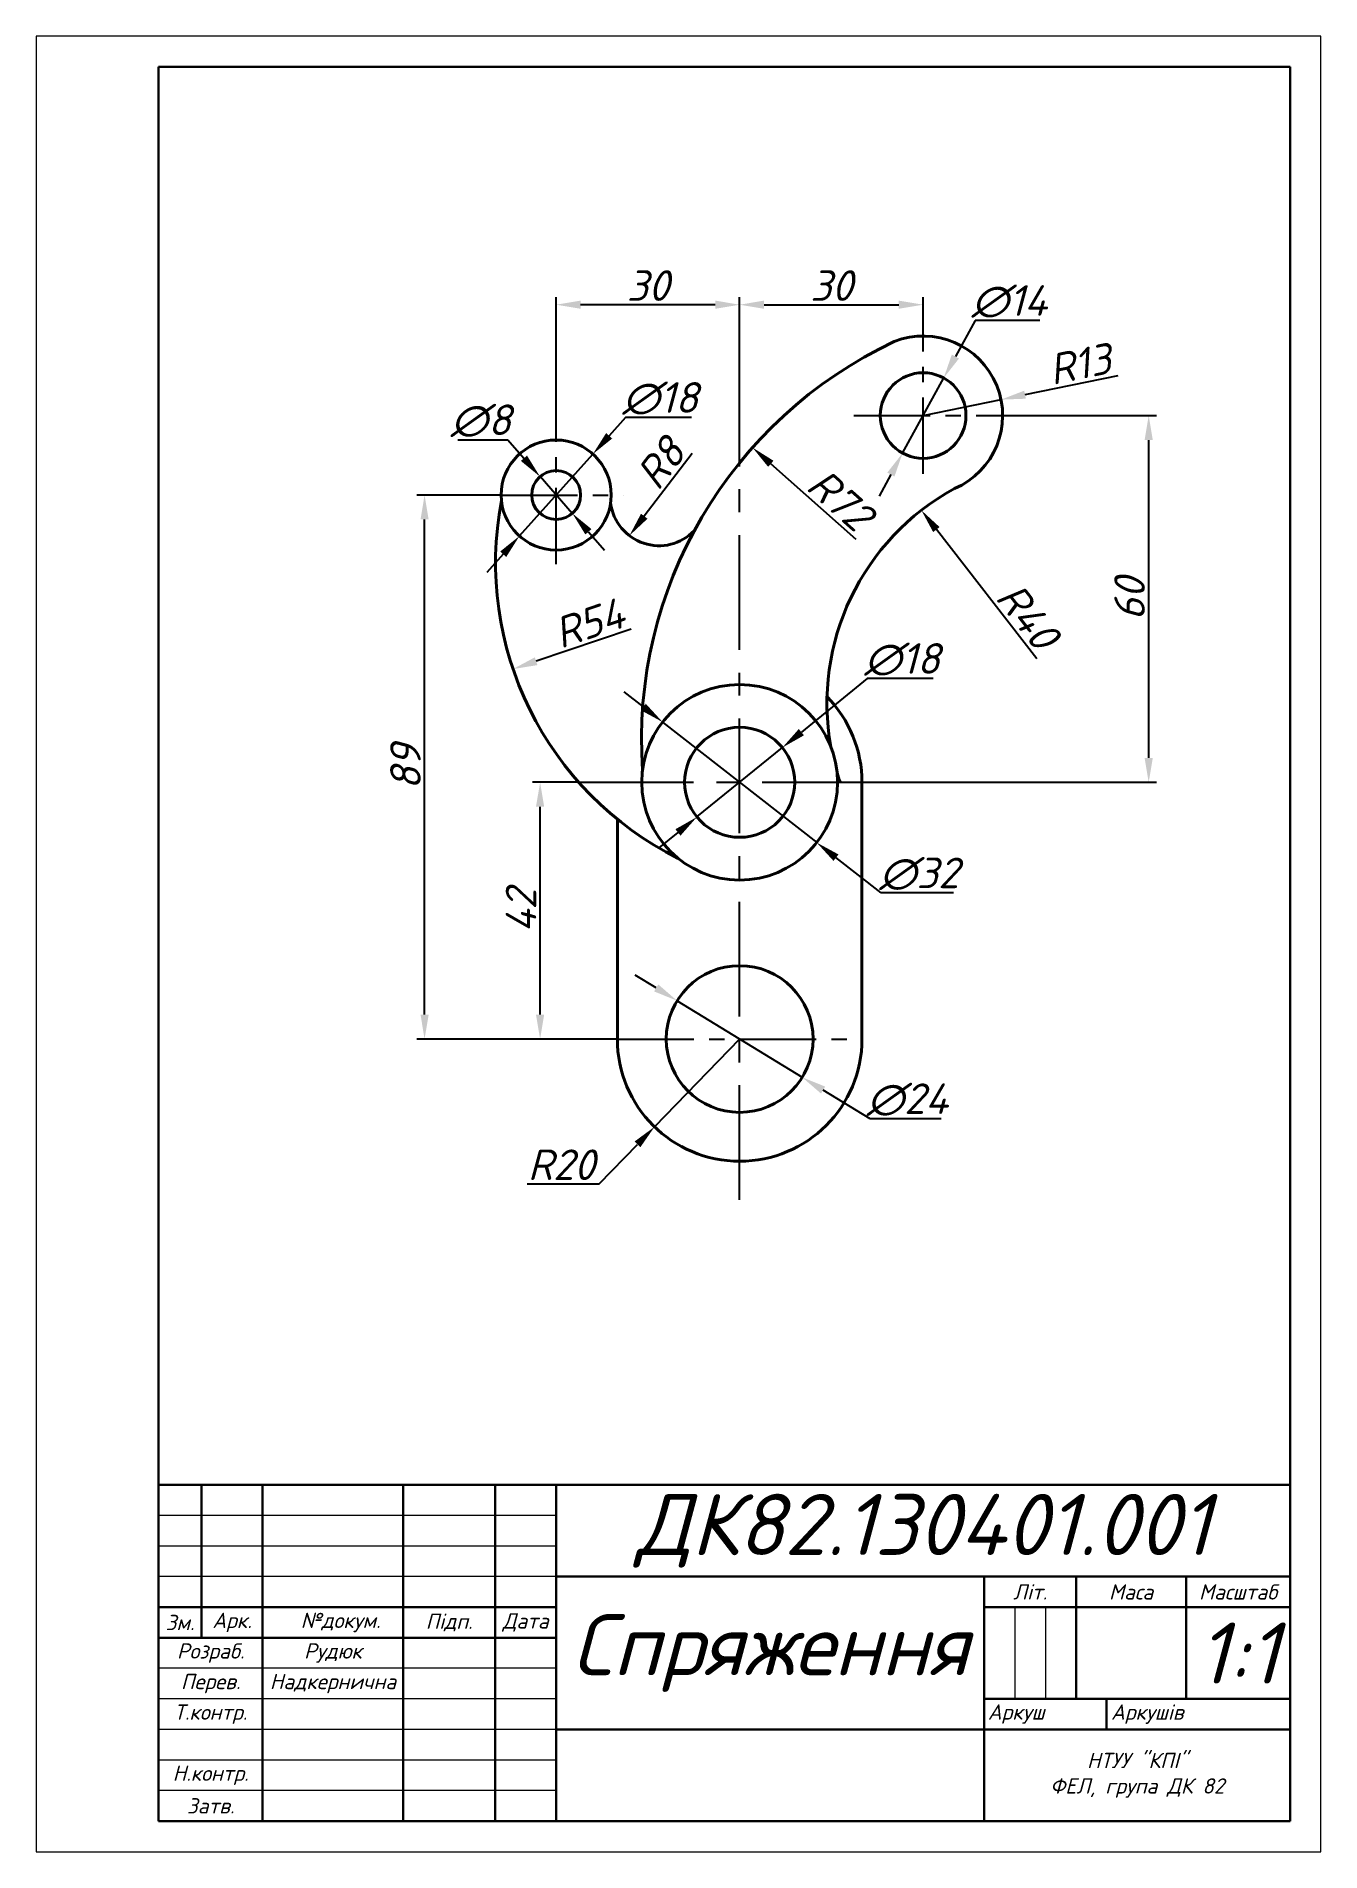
# Model space of a CAD drawing. Header units: inches. Extents: x 210 to 420, y 0 to 297.
import ezdxf

# ---------------------------------------------------------------- set-up
doc = ezdxf.new("R2010")
doc.units = ezdxf.units.IN
doc.header["$MEASUREMENT"] = 0
doc.linetypes.add('осевая', pattern=[2, 1.25, -0.25, 0.25, -0.25])
doc.layers.get('0').update_dxf_attribs({"color": 231, "lineweight": 15})
doc.layers.add('Осевая', color=1, linetype='осевая')
doc.layers.add('Размеры', color=3, linetype='Continuous')
for name, color, linetype, lineweight in [('Основная', 201, 'Continuous', 40), ('Основные линии', 7, 'Continuous', 30), ('Текст', 1, 'Continuous', 15), ('Тонкие линии', 7, 'Continuous', 15)]:
    doc.layers.add(name, color=color, linetype=linetype, lineweight=lineweight)
doc.styles.add('ГОСТ', font='isocpeui.ttf')
doc.styles.add('Гост большо', font='isocpeui.ttf', dxfattribs={"height": 10})
doc.dimstyles.new('ГОСТ', dxfattribs={"dimtxt": 5, "dimasz": 4, "dimexe": 1.25, "dimexo": 0, "dimtad": 1, "dimtih": 1, "dimtoh": 1, "dimtxsty": 'ГОСТ', "dimcen": 2.5, "dimadec": 0, "dimazin": 0, "dimtfac": 1, "dimtmove": 0, "dimatfit": 3, "dimfxl": 1, "dimarcsym": 0})
doc.dimstyles.new('Копия ГОСТ', dxfattribs={"dimtxt": 5, "dimasz": 4, "dimexe": 1.25, "dimexo": 0, "dimtad": 1, "dimtxsty": 'ГОСТ', "dimcen": 2.5, "dimadec": 0, "dimazin": 0, "dimtfac": 1, "dimtmove": 0, "dimatfit": 3, "dimfxl": 1, "dimarcsym": 0})

# ---------------------------------------------------------------- blocks, each defined once
blk = doc.blocks.new('*D7')
at = {"layer": 'Defpoints', "color": 0, "transparency": 16777216}
for p in [(301, 228.66), (289, 215.25)]:
    blk.add_point(p, dxfattribs=at)
at = {"layer": 'Размеры', "color": 0, "lineweight": -2, "transparency": 16777216}
for p, q in [((306.33, 234.62), (303.67, 231.64)), ((317.1, 234.62), (306.33, 234.62)), ((289, 215.25), (301, 228.66)), ((286.33, 212.27), (283.67, 209.28))]:
    blk.add_line(p, q, dxfattribs=at)
at = {"layer": 'Размеры', "color": 0, "transparency": 16777216}
for points in [[(303.17, 232.09), (304.16, 231.2), (301, 228.66)], [(285.84, 212.71), (286.83, 211.82), (289, 215.25)]]:
    blk.add_solid(points, dxfattribs=at)
at = {"layer": 'Размеры', "color": 0, "transparency": 16777216, "insert": (312.03, 237.75), "char_height": 5, "attachment_point": 5, "style": 'ГОСТ'}
blk.add_mtext('∅18', dxfattribs=at)
blk = doc.blocks.new('*D8')
at = {"layer": 'Defpoints', "color": 0, "transparency": 16777216}
for p in [(292.36, 224.96), (297.64, 218.95)]:
    blk.add_point(p, dxfattribs=at)
at = {"layer": 'Размеры', "color": 0, "lineweight": -2, "transparency": 16777216}
for p, q in [((278.92, 230.98), (287.09, 230.98)), ((287.09, 230.98), (289.73, 227.97)), ((297.64, 218.95), (292.36, 224.96)), ((300.27, 215.94), (302.91, 212.93))]:
    blk.add_line(p, q, dxfattribs=at)
at = {"layer": 'Размеры', "color": 0, "transparency": 16777216}
for points in [[(290.23, 228.41), (289.23, 227.53), (292.36, 224.96)], [(300.77, 216.38), (299.77, 215.5), (297.64, 218.95)]]:
    blk.add_solid(points, dxfattribs=at)
at = {"layer": 'Размеры', "color": 0, "transparency": 16777216, "insert": (282.69, 234.1), "char_height": 5, "attachment_point": 5, "style": 'ГОСТ'}
blk.add_mtext('∅8', dxfattribs=at)
blk = doc.blocks.new('*D1')
at = {"layer": 'Defpoints', "color": 0, "transparency": 16777216}
for p in [(292.37, 174.95), (298.67, 174.95), (304.97, 132.95)]:
    blk.add_point(p, dxfattribs=at)
at = {"layer": 'Размеры', "color": 0, "lineweight": -2, "transparency": 16777216}
for p, q in [((298.67, 174.95), (291.12, 174.95)), ((292.37, 136.95), (292.37, 170.95)), ((304.97, 132.95), (291.12, 132.95))]:
    blk.add_line(p, q, dxfattribs=at)
at = {"layer": 'Размеры', "color": 0, "transparency": 16777216}
for points in [[(291.7, 170.95), (293.04, 170.95), (292.37, 174.95)], [(291.7, 136.95), (293.04, 136.95), (292.37, 132.95)]]:
    blk.add_solid(points, dxfattribs=at)
at = {"layer": 'Размеры', "color": 0, "transparency": 16777216, "insert": (289.25, 153.95), "char_height": 5, "attachment_point": 5, "rotation": 90, "style": 'ГОСТ'}
blk.add_mtext('42', dxfattribs=at)
blk = doc.blocks.new('*D2')
at = {"layer": 'Defpoints', "color": 0, "transparency": 16777216}
for p in [(273.48, 221.95), (286.01, 221.95), (304.97, 132.95)]:
    blk.add_point(p, dxfattribs=at)
at = {"layer": 'Размеры', "color": 0, "lineweight": -2, "transparency": 16777216}
for p, q in [((286.01, 221.95), (272.23, 221.95)), ((273.48, 136.95), (273.48, 217.95)), ((304.97, 132.95), (272.23, 132.95))]:
    blk.add_line(p, q, dxfattribs=at)
at = {"layer": 'Размеры', "color": 0, "transparency": 16777216}
for points in [[(272.82, 217.95), (274.15, 217.95), (273.48, 221.95)], [(272.82, 136.95), (274.15, 136.95), (273.48, 132.95)]]:
    blk.add_solid(points, dxfattribs=at)
at = {"layer": 'Размеры', "color": 0, "transparency": 16777216, "insert": (270.36, 177.45), "char_height": 5, "attachment_point": 5, "rotation": 90, "style": 'ГОСТ'}
blk.add_mtext('89', dxfattribs=at)
blk = doc.blocks.new('*D9')
at = {"layer": 'Defpoints', "color": 0, "transparency": 16777216}
for p in [(355, 234.95), (367.74, 237.56)]:
    blk.add_point(p, dxfattribs=at)
at = {"layer": 'Размеры', "color": 0, "lineweight": -2, "transparency": 16777216}
for p, q in [((386.86, 241.48), (371.65, 238.37)), ((355, 234.95), (367.74, 237.56))]:
    blk.add_line(p, q, dxfattribs=at)
at = {"layer": 'Размеры', "color": 0, "transparency": 16777216}
blk.add_solid([(371.52, 239.02), (371.79, 237.71), (367.74, 237.56)], dxfattribs=at)
at = {"layer": 'Размеры', "color": 0, "transparency": 16777216, "insert": (380.59, 243.39), "char_height": 5, "attachment_point": 5, "rotation": 11.5787, "style": 'ГОСТ'}
blk.add_mtext('R13', dxfattribs=at)
blk = doc.blocks.new('*D3')
at = {"layer": 'Defpoints', "color": 0, "transparency": 16777216}
for p in [(295, 253.09), (295, 230.95), (325, 227.18)]:
    blk.add_point(p, dxfattribs=at)
at = {"layer": 'Размеры', "color": 0, "lineweight": -2, "transparency": 16777216}
for p, q in [((295, 230.95), (295, 254.34)), ((321, 253.09), (299, 253.09)), ((325, 227.18), (325, 254.34))]:
    blk.add_line(p, q, dxfattribs=at)
at = {"layer": 'Размеры', "color": 0, "transparency": 16777216}
for points in [[(299, 253.76), (299, 252.42), (295, 253.09)], [(321, 253.76), (321, 252.42), (325, 253.09)]]:
    blk.add_solid(points, dxfattribs=at)
at = {"layer": 'Размеры', "color": 0, "transparency": 16777216, "insert": (310, 256.22), "char_height": 5, "attachment_point": 5, "style": 'ГОСТ'}
blk.add_mtext('30', dxfattribs=at)
blk = doc.blocks.new('*D4')
at = {"layer": 'Defpoints', "color": 0, "transparency": 16777216}
for p in [(355, 253.09), (355, 247.95), (325, 227.16)]:
    blk.add_point(p, dxfattribs=at)
at = {"layer": 'Размеры', "color": 0, "lineweight": -2, "transparency": 16777216}
for p, q in [((325, 227.16), (325, 254.34)), ((329, 253.09), (351, 253.09)), ((355, 247.95), (355, 254.34))]:
    blk.add_line(p, q, dxfattribs=at)
at = {"layer": 'Размеры', "color": 0, "transparency": 16777216}
for points in [[(329, 253.76), (329, 252.42), (325, 253.09)], [(351, 253.76), (351, 252.42), (355, 253.09)]]:
    blk.add_solid(points, dxfattribs=at)
at = {"layer": 'Размеры', "color": 0, "transparency": 16777216, "insert": (340, 256.22), "char_height": 5, "attachment_point": 5, "style": 'ГОСТ'}
blk.add_mtext('30', dxfattribs=at)
blk = doc.blocks.new('*D5')
at = {"layer": 'Defpoints', "color": 0, "transparency": 16777216}
for p in [(339.08, 210.81), (287.94, 193.48)]:
    blk.add_point(p, dxfattribs=at)
at = {"layer": 'Размеры', "color": 0, "lineweight": -2, "transparency": 16777216}
blk.add_line((307.24, 200.02), (291.73, 194.77), dxfattribs=at)
at = {"layer": 'Размеры', "color": 0, "transparency": 16777216}
blk.add_solid([(291.51, 195.4), (291.94, 194.13), (287.94, 193.48)], dxfattribs=at)
at = {"layer": 'Размеры', "color": 0, "transparency": 16777216, "insert": (300.37, 200.99), "char_height": 5, "attachment_point": 5, "rotation": 18.7169, "style": 'ГОСТ'}
blk.add_mtext('R54', dxfattribs=at)
blk = doc.blocks.new('*D10')
at = {"layer": 'Defpoints', "color": 0, "transparency": 16777216}
for p in [(354.71, 219.46), (379.27, 187.89)]:
    blk.add_point(p, dxfattribs=at)
at = {"layer": 'Размеры', "color": 0, "lineweight": -2, "transparency": 16777216}
blk.add_line((373.61, 195.17), (357.17, 216.3), dxfattribs=at)
at = {"layer": 'Размеры', "color": 0, "transparency": 16777216}
blk.add_solid([(357.69, 216.71), (356.64, 215.89), (354.71, 219.46)], dxfattribs=at)
at = {"layer": 'Размеры', "color": 0, "transparency": 16777216, "insert": (372.11, 202.18), "char_height": 5, "attachment_point": 5, "rotation": 307.8738, "style": 'ГОСТ'}
blk.add_mtext('R40', dxfattribs=at)
blk = doc.blocks.new('*D11')
at = {"layer": 'Defpoints', "color": 0, "transparency": 16777216}
for p in [(327.1, 229.72), (380.95, 181.92)]:
    blk.add_point(p, dxfattribs=at)
at = {"layer": 'Размеры', "color": 0, "lineweight": -2, "transparency": 16777216}
blk.add_line((344.03, 214.69), (330.09, 227.06), dxfattribs=at)
at = {"layer": 'Размеры', "color": 0, "transparency": 16777216}
blk.add_solid([(330.53, 227.56), (329.65, 226.57), (327.1, 229.72)], dxfattribs=at)
at = {"layer": 'Размеры', "color": 0, "transparency": 16777216, "insert": (341.42, 221.22), "char_height": 5, "attachment_point": 5, "rotation": 318.4076, "style": 'ГОСТ'}
blk.add_mtext('R72', dxfattribs=at)
blk = doc.blocks.new('*D12')
at = {"layer": 'Defpoints', "color": 0, "transparency": 16777216}
for p in [(325, 132.95), (311.08, 118.59)]:
    blk.add_point(p, dxfattribs=at)
at = {"layer": 'Размеры', "color": 0, "lineweight": -2, "transparency": 16777216}
for p, q in [((325, 132.95), (311.08, 118.59)), ((302.03, 109.26), (308.29, 115.72)), ((290.26, 109.26), (302.03, 109.26))]:
    blk.add_line(p, q, dxfattribs=at)
at = {"layer": 'Размеры', "color": 0, "transparency": 16777216}
blk.add_solid([(307.82, 116.19), (308.77, 115.26), (311.08, 118.59)], dxfattribs=at)
at = {"layer": 'Размеры', "color": 0, "transparency": 16777216, "insert": (295.83, 112.39), "char_height": 5, "attachment_point": 5, "style": 'ГОСТ'}
blk.add_mtext('R20', dxfattribs=at)
blk = doc.blocks.new('*D13')
at = {"layer": 'Defpoints', "color": 0, "transparency": 16777216}
for p in [(314.77, 139.22), (335.23, 126.69)]:
    blk.add_point(p, dxfattribs=at)
at = {"layer": 'Размеры', "color": 0, "lineweight": -2, "transparency": 16777216}
for p, q in [((311.35, 141.31), (307.94, 143.4)), ((314.77, 139.22), (335.23, 126.69)), ((346.32, 119.9), (338.65, 124.6)), ((357.93, 119.9), (346.32, 119.9))]:
    blk.add_line(p, q, dxfattribs=at)
at = {"layer": 'Размеры', "color": 0, "transparency": 16777216}
for points in [[(311.7, 141.88), (311.01, 140.74), (314.77, 139.22)], [(338.99, 125.17), (338.3, 124.03), (335.23, 126.69)]]:
    blk.add_solid(points, dxfattribs=at)
at = {"layer": 'Размеры', "color": 0, "transparency": 16777216, "insert": (352.44, 123.03), "char_height": 5, "attachment_point": 5, "style": 'ГОСТ'}
blk.add_mtext('∅24', dxfattribs=at)
blk = doc.blocks.new('*D14')
at = {"layer": 'Defpoints', "color": 0, "transparency": 16777216}
for p in [(331.98, 180.63), (318.02, 169.28)]:
    blk.add_point(p, dxfattribs=at)
at = {"layer": 'Размеры', "color": 0, "lineweight": -2, "transparency": 16777216}
for p, q in [((345.87, 191.93), (335.09, 183.16)), ((356.64, 191.93), (345.87, 191.93)), ((318.02, 169.28), (331.98, 180.63)), ((314.91, 166.75), (311.81, 164.23))]:
    blk.add_line(p, q, dxfattribs=at)
at = {"layer": 'Размеры', "color": 0, "transparency": 16777216}
for points in [[(334.67, 183.67), (335.51, 182.64), (331.98, 180.63)], [(314.49, 167.27), (315.33, 166.23), (318.02, 169.28)]]:
    blk.add_solid(points, dxfattribs=at)
at = {"layer": 'Размеры', "color": 0, "transparency": 16777216, "insert": (351.57, 195.05), "char_height": 5, "attachment_point": 5, "style": 'ГОСТ'}
blk.add_mtext('∅18', dxfattribs=at)
blk = doc.blocks.new('*D15')
at = {"layer": 'Defpoints', "color": 0, "transparency": 16777216}
for p in [(312.4, 184.81), (337.6, 165.09)]:
    blk.add_point(p, dxfattribs=at)
at = {"layer": 'Размеры', "color": 0, "lineweight": -2, "transparency": 16777216}
for p, q in [((309.25, 187.28), (306.1, 189.74)), ((312.4, 184.81), (337.6, 165.09)), ((348.14, 156.85), (340.75, 162.63)), ((359.94, 156.85), (348.14, 156.85))]:
    blk.add_line(p, q, dxfattribs=at)
at = {"layer": 'Размеры', "color": 0, "transparency": 16777216}
for points in [[(309.66, 187.8), (308.84, 186.75), (312.4, 184.81)], [(341.16, 163.15), (340.34, 162.1), (337.6, 165.09)]]:
    blk.add_solid(points, dxfattribs=at)
at = {"layer": 'Размеры', "color": 0, "transparency": 16777216, "insert": (354.35, 159.97), "char_height": 5, "attachment_point": 5, "style": 'ГОСТ'}
blk.add_mtext('∅32', dxfattribs=at)
blk = doc.blocks.new('*D6')
at = {"layer": 'Defpoints', "color": 0, "transparency": 16777216}
for p in [(368, 234.95), (391.88, 234.95), (345, 174.95)]:
    blk.add_point(p, dxfattribs=at)
at = {"layer": 'Размеры', "color": 0, "lineweight": -2, "transparency": 16777216}
for p, q in [((368, 234.95), (393.13, 234.95)), ((391.88, 178.95), (391.88, 230.95)), ((345, 174.95), (393.13, 174.95))]:
    blk.add_line(p, q, dxfattribs=at)
at = {"layer": 'Размеры', "color": 0, "transparency": 16777216}
for points in [[(391.21, 230.95), (392.55, 230.95), (391.88, 234.95)], [(391.21, 178.95), (392.55, 178.95), (391.88, 174.95)]]:
    blk.add_solid(points, dxfattribs=at)
at = {"layer": 'Размеры', "color": 0, "transparency": 16777216, "insert": (388.75, 204.95), "char_height": 5, "attachment_point": 5, "rotation": 90, "style": 'ГОСТ'}
blk.add_mtext('60', dxfattribs=at)
blk = doc.blocks.new('*D16')
at = {"layer": 'Defpoints', "color": 0, "transparency": 16777216}
for p in [(311.83, 221.66), (306.97, 215.3)]:
    blk.add_point(p, dxfattribs=at)
at = {"layer": 'Размеры', "color": 0, "lineweight": -2, "transparency": 16777216}
blk.add_line((317.26, 228.76), (309.4, 218.48), dxfattribs=at)
at = {"layer": 'Размеры', "color": 0, "transparency": 16777216}
blk.add_solid([(308.87, 218.89), (309.93, 218.08), (306.97, 215.3)], dxfattribs=at)
at = {"layer": 'Размеры', "color": 0, "transparency": 16777216, "insert": (312.06, 227.11), "char_height": 5, "attachment_point": 5, "rotation": 52.5952, "style": 'ГОСТ'}
blk.add_mtext('R8', dxfattribs=at)
blk = doc.blocks.new('*D17')
at = {"layer": 'Defpoints', "color": 0, "transparency": 16777216}
for p in [(358.36, 241.1), (351.64, 228.81)]:
    blk.add_point(p, dxfattribs=at)
at = {"layer": 'Размеры', "color": 0, "lineweight": -2, "transparency": 16777216}
for p, q in [((363.5, 250.5), (360.28, 244.61)), ((374.07, 250.5), (363.5, 250.5)), ((351.64, 228.81), (358.36, 241.1)), ((349.72, 225.3), (347.8, 221.79))]:
    blk.add_line(p, q, dxfattribs=at)
at = {"layer": 'Размеры', "color": 0, "transparency": 16777216}
for points in [[(359.69, 244.93), (360.86, 244.29), (358.36, 241.1)], [(349.14, 225.62), (350.31, 224.98), (351.64, 228.81)]]:
    blk.add_solid(points, dxfattribs=at)
at = {"layer": 'Размеры', "color": 0, "transparency": 16777216, "insert": (369.1, 253.62), "char_height": 5, "attachment_point": 5, "style": 'ГОСТ'}
blk.add_mtext('∅14', dxfattribs=at)

msp = doc.modelspace()

# ---------------------------------------------------------------- linework, layer by layer
msp.add_line((237, 60), (237, 40))
msp.add_lwpolyline([(210, 0), (420, 0), (420, 297), (210, 297)], close=True)
at = {"layer": 'Осевая', "ltscale": 10}
for p, q in [((355, 225.434), (355, 247.954)), ((343.671, 234.954), (368, 234.954)), ((295, 210.648), (295, 230.954)), ((286, 221.954), (306.013, 221.954)), ((305, 132.954), (345, 132.954))]:
    msp.add_line(p, q, dxfattribs=at)
at = {"layer": 'Осевая', "ltscale": 15}
for p, q in [((325, 106.639), (325, 227.247)), ((298.707, 174.954), (345, 174.954))]:
    msp.add_line(p, q, dxfattribs=at)
at = {"layer": 'Основная'}
for p, q in [((345, 174.954), (345, 132.954)), ((305, 168.926), (305, 132.954))]:
    msp.add_line(p, q, dxfattribs=at)
for centre, radius in [((355, 234.954), 7), ((295, 221.954), 9), ((295, 221.954), 4), ((325, 174.954), 16), ((325, 174.954), 9), ((325, 132.954), 12)]:
    msp.add_circle(centre, radius, dxfattribs=at)
for centre, radius, start, end in [((380.945, 181.924), 72, 115.21368, 183.99331), ((355, 234.954), 13, 293.18254, 111.31976), ((379.27, 187.887), 40, 118.60732, 190.26577), ((339.084, 210.811), 54, 169.13405, 243.45632), ((311.827, 221.659), 8, 187.60137, 315.81676), ((325, 174.954), 20, 0, 44.42245), ((379.27, 187.887), 40, 196.54208, 198.86383), ((325, 132.954), 20, 180, 0)]:
    msp.add_arc(centre, radius, start, end, dxfattribs=at)
at = {"layer": 'Основные линии'}
for p, q in [((230, 5), (230, 292)), ((230, 292), (415, 292)), ((415, 292), (415, 5)), ((230, 60), (230, 5)), ((415, 60), (230, 60)), ((237, 60), (237, 35)), ((247, 60), (247, 5)), ((270, 60), (270, 5)), ((285, 60), (285, 5)), ((295, 60), (295, 5)), ((415, 45), (295, 45)), ((365, 45), (365, 5)), ((380, 45), (380, 25)), ((398, 45), (398, 25)), ((295, 40), (230, 40)), ((415, 40), (365, 40)), ((295, 35), (230, 35)), ((415, 25), (365, 25)), ((385, 25), (385, 20)), ((415, 20), (295, 20)), ((415, 5), (230, 5))]:
    msp.add_line(p, q, dxfattribs=at)
at = {"layer": 'Тонкие линии'}
for p, q in [((295, 55), (230, 55)), ((295, 50), (230, 50)), ((295, 45), (230, 45)), ((370, 40), (370, 25)), ((375, 40), (375, 25)), ((295, 30), (230, 30)), ((295, 25), (230, 25)), ((295, 20), (230, 20)), ((295, 15), (230, 15)), ((295, 10), (230, 10))]:
    msp.add_line(p, q, dxfattribs=at)

# ---------------------------------------------------------------- texts
at = {"layer": 'Текст'}
for s, width, gutter_width, insert, char_height, attachment_point, style in [('ДК82.130401.001', 120, 12.5, (355, 52.5), 10, 5, 'Гост большо'), ('\\pxqc;Літ.', 15, 12.5, (372.5, 42.5), 2.5, 5, 'ГОСТ'), ('Маса', 18, 12.5, (389, 42.5), 2.5, 5, 'ГОСТ'), ('Масштаб', 17, 12.5, (406.5, 42.5), 2.5, 5, 'ГОСТ'), ('Зм.', 7, 12.5, (233.5, 37.5), 2.5, 5, 'ГОСТ'), ('Арк.', 10, 12.5, (242, 37.5), 2.5, 5, 'ГОСТ'), ('\\pxi-3,l4,t4;№докум.', 23, 12.5, (258.5, 37.5), 2.5, 5, 'ГОСТ'), ('Підп.', 15, 12.5, (277.5, 37.5), 2.5, 5, 'ГОСТ'), ('Дата', 10, 12.5, (290, 37.5), 2.5, 5, 'ГОСТ'), ('Спряження', 70, 50, (330, 32.5), 10, 5, 'Гост большо'), ('1:1', 17, 50, (406.5, 32.5), 10, 5, 'Гост большо'), ('Розраб.', 17, 12.5, (238.5, 32.5), 2.5, 5, 'ГОСТ'), ('Рудюк ', 23, 12.5, (258.5, 32.5), 2.5, 5, 'ГОСТ'), ('Перев.', 17, 12.5, (238.5, 27.5), 2.5, 5, 'ГОСТ'), ('Надкернична', 23, 12.5, (258.5, 27.5), 2.5, 5, 'ГОСТ'), ('Т.контр.', 17, 12.5, (238.5, 22.5), 2.5, 5, 'ГОСТ'), ('Аркуш', 20, 12.5, (365.575, 22.516), 2.5, 4, 'ГОСТ'), ('Аркушів', 30, 12.5, (385.719, 22.5), 2.5, 4, 'ГОСТ'), ('НТУУ "КПІ"\\PФЕЛ, група ДК 82', 50, 12.5, (390, 12.5), 2.5, 5, 'ГОСТ'), ('Н.контр.', 17, 12.5, (238.5, 12.5), 2.5, 5, 'ГОСТ'), ('Затв.', 17, 12.5, (238.5, 7.5), 2.5, 5, 'ГОСТ')]:
    msp.add_mtext_dynamic_manual_height_columns(s, width=width, gutter_width=gutter_width, heights=[0], dxfattribs=dict(at, insert=insert, char_height=char_height, attachment_point=attachment_point, style=style))

# ---------------------------------------------------------------- dimensions: what is measured, and where the dimension line sits
at = {"layer": 'Размеры'}
for base, p1, p2, picture, middle in [((295, 253.091), (325, 227.179), (295, 230.954), '*D3', (310, 256.216)), ((355, 253.091), (325, 227.161), (355, 247.954), '*D4', (340, 256.216))]:
    dim = msp.add_linear_dim(base=base, p1=p1, p2=p2, dimstyle='Копия ГОСТ', dxfattribs=at)
    dim.commit()
    dim.dimension.update_dxf_attribs({"geometry": picture, "text_midpoint": middle})
for p1, p2, picture, middle in [((351.642, 228.812), (358.358, 241.096), '*D17', (369.097, 250.5)), ((288.999, 215.246), (301.001, 228.661), '*D7', (312.028, 234.624)), ((318.017, 169.276), (331.983, 180.632), '*D14', (351.568, 191.929)), ((312.399, 184.814), (337.601, 165.094), '*D15', (354.352, 156.848)), ((314.765, 139.219), (335.235, 126.689), '*D13', (352.438, 119.902))]:
    dim = msp.add_diameter_dim_2p(p1=p1, p2=p2, dimstyle='ГОСТ', dxfattribs=at)
    dim.commit()
    dim.dimension.update_dxf_attribs({"geometry": picture, "text_midpoint": middle, "dimtype": 163})
for center, mpoint, dimstyle, picture, middle in [((355, 234.954), (367.735, 237.563), 'Копия ГОСТ', '*D9', (380.591, 243.387)), ((325, 132.954), (311.078, 118.595), 'ГОСТ', '*D12', (295.834, 112.386))]:
    dim = msp.add_radius_dim(center=center, mpoint=mpoint, dimstyle=dimstyle, dxfattribs=at)
    dim.commit()
    dim.dimension.update_dxf_attribs({"geometry": picture, "text_midpoint": middle})
dim = msp.add_diameter_dim_2p(p1=(297.636, 218.945), p2=(292.364, 224.962), dimstyle='ГОСТ', dxfattribs=at)
dim.commit()
dim.dimension.update_dxf_attribs({"geometry": '*D8', "text_midpoint": (282.692, 234.105)})
for base, p1, p2, picture, middle in [((391.879, 234.954), (345, 174.954), (368, 234.954), '*D6', (388.754, 204.954)), ((273.485, 221.954), (304.969, 132.954), (286.007, 221.954), '*D2', (270.36, 177.454)), ((292.37, 174.954), (304.969, 132.954), (298.675, 174.954), '*D1', (289.245, 153.954))]:
    dim = msp.add_linear_dim(base=base, p1=p1, p2=p2, angle=90, dimstyle='Копия ГОСТ', dxfattribs=at)
    dim.commit()
    dim.dimension.update_dxf_attribs({"geometry": picture, "text_midpoint": middle})
for center, mpoint, picture, middle in [((311.827, 221.659), (306.968, 215.304), '*D16', (314.544, 225.211)), ((380.945, 181.924), (327.097, 229.72), '*D11', (339.329, 218.863)), ((379.27, 187.887), (354.713, 219.461), '*D10', (369.647, 200.259)), ((339.084, 210.811), (287.939, 193.482), '*D5', (301.377, 198.035))]:
    dim = msp.add_radius_dim(center=center, mpoint=mpoint, dimstyle='Копия ГОСТ', dxfattribs=at)
    dim.commit()
    dim.dimension.update_dxf_attribs({"geometry": picture, "text_midpoint": middle, "dimtype": 164})

doc.saveas('drawing.dxf')
